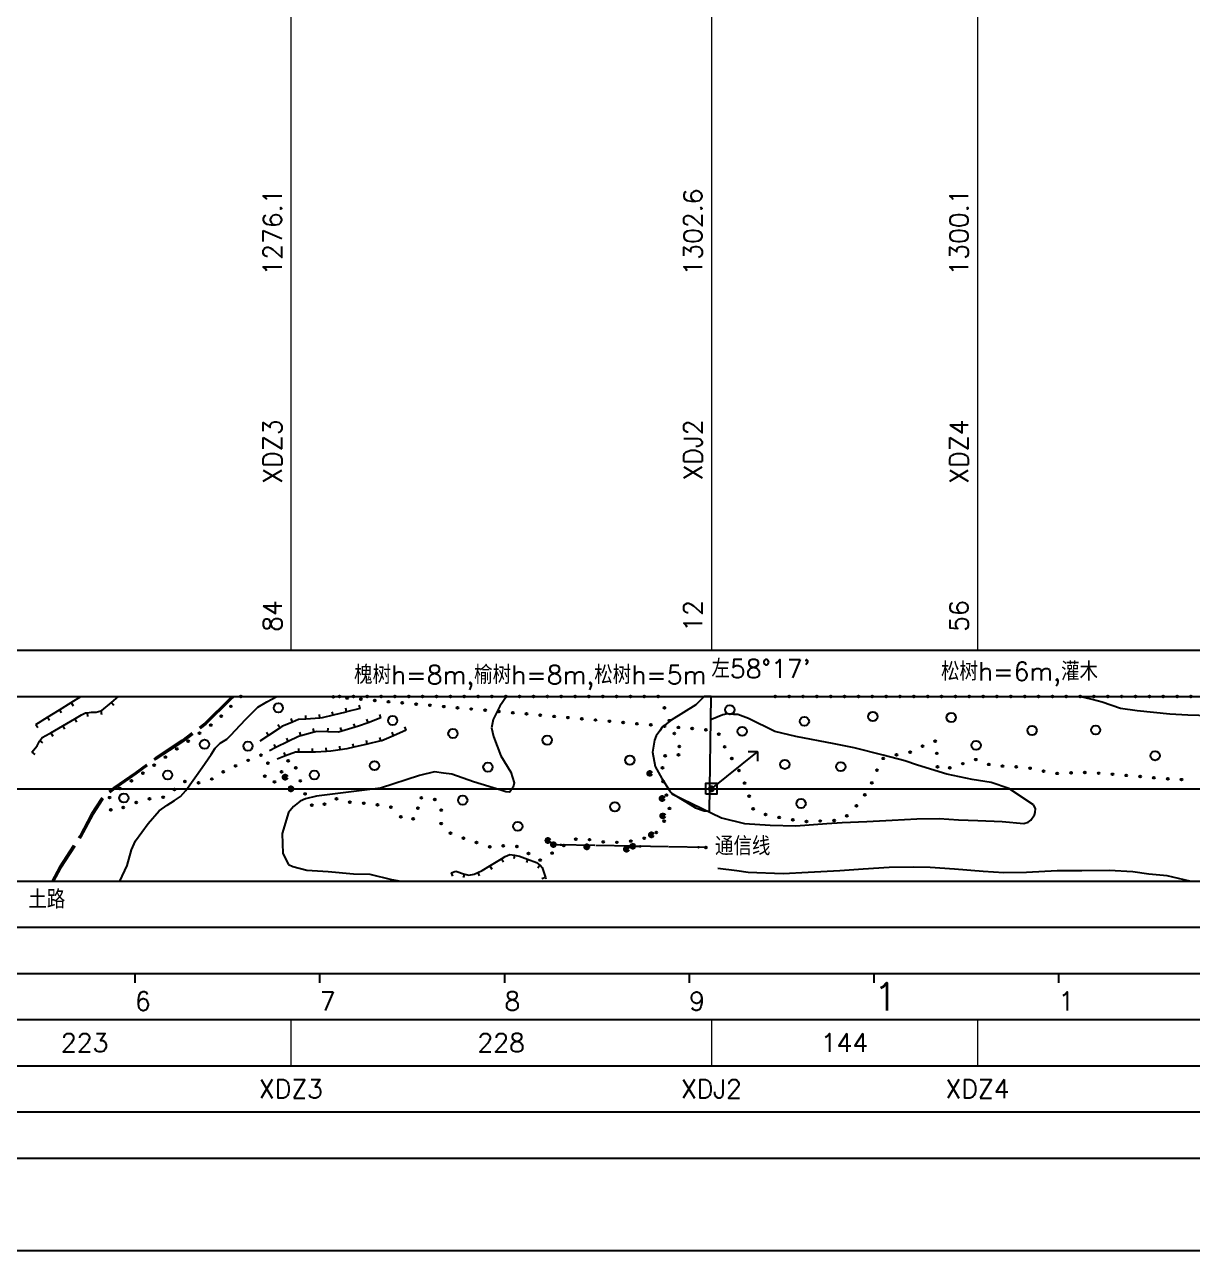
# Model space of a CAD drawing. Extents: x -45 to 720, y -50 to 366.
# Drawn here: x 108 to 234.5, y -50 to 82.8 of the extents above; entities that cross this region are included whole.
import ezdxf
from ezdxf.enums import TextEntityAlignment as Align

# ---------------------------------------------------------------- set-up
doc = ezdxf.new("R2010")
doc.units = 0
doc.linetypes.add('架空电力线', pattern=[8, 4, 0, 4])
for name, color, linetype in [('DGX', 5, 'Continuous'), ('MPLINE', 7, 'Continuous'), ('ROAD', 54, 'Continuous'), ('VEG_PG', 3, 'Continuous'), ('图框', 7, 'Continuous'), ('标尺', 7, 'Continuous'), ('植被', 3, 'Continuous'), ('电力', 1, 'Continuous'), ('转角', 7, 'Continuous')]:
    doc.layers.add(name, color=color, linetype=linetype)
doc.layers.add('gps中层', color=1, linetype='Continuous', lineweight=100, plot=False)
doc.layers.add('gps层', color=6, linetype='Continuous', lineweight=100, plot=False)
doc.layers.add('杆塔层', color=1, linetype='Continuous', lineweight=0)
doc.styles.add('SEPECCN', font='txt1.shx', dxfattribs={"bigfont": 'hztxt1.shx'})
doc.styles.get("Standard").update_dxf_attribs({"font": 'txt1.shx', "bigfont": 'hztxt1.shx'})

# ---------------------------------------------------------------- blocks, each defined once
blk = doc.blocks.new('zzj')
at = {"layer": '转角'}
for points in [[(0, 0, 0), (5, 4, 0), (5, 3, 0)], [(5, 4, 0), (4, 4, 0)], [(-0.6, -0.6, 0), (-0.6, 0.6, 0), (0.6, 0.6, 0), (0.6, -0.6, 0), (-0.6, -0.6, 0)]]:
    blk.add_polyline3d(points, dxfattribs=at)
blk = doc.blocks.new('sym1')
at = {"color": 1}
blk.add_circle((0, 0), 0.5, dxfattribs=at)
blk = doc.blocks.new('sym29')
h = blk.add_hatch(color=1)
h.dxf.hatch_style = 1
h.paths.add_polyline_path([(4.25, 0, 1), (3.75, 0, 1)])
at = {"color": 1, "linetype": 'Continuous'}
blk.add_line((0.4, 0), (4, 0), dxfattribs=at)
blk.add_circle((4, 0), 0.25, dxfattribs=at)

msp = doc.modelspace()

# ---------------------------------------------------------------- linework, layer by layer
at = {"layer": 'DGX'}
for p, q in [((133.29, 8.85), (134.27, 9.42)), ((134.27, 9.42), (135.35, 9.99)), ((135.35, 9.99), (135.36, 10)), ((160.23, 10), (159.51, 8.95)), ((181.64, 10), (180.74, 9.09)), ((182.38, 10), (181.64, 10)), ((182.21, -2.44), (182.38, 10)), ((223.65, 9.67), (222.27, 10)), ((224.73, 9.38), (223.65, 9.67)), ((226.69, 8.71), (224.73, 9.38)), ((132.04, 7.59), (133.29, 8.85)), ((159.51, 8.95), (158.8, 7.51)), ((180.74, 9.09), (178.06, 7.43)), ((183.65, 8), (182.43, 7.51)), ((184.14, 8.11), (183.65, 8)), ((184.81, 8.03), (184.14, 8.11)), ((185.28, 8.04), (184.81, 8.03)), ((186.44, 7.6), (185.28, 8.04)), ((228.5, 8.43), (226.69, 8.71)), ((232.03, 8.09), (228.5, 8.43)), ((234.01, 7.99), (232.03, 8.09)), ((236.36, 7.9), (234.01, 7.99)), ((130.4, 5.81), (131.38, 6.89)), ((131.38, 6.89), (132.04, 7.59)), ((158.8, 7.51), (158.62, 6.61)), ((177.08, 6.66), (176.84, 6.26)), ((178.06, 7.43), (177.08, 6.66)), ((189.27, 6.21), (186.44, 7.6)), ((129.23, 4.93), (129.96, 5.36)), ((129.96, 5.36), (130.4, 5.81)), ((158.62, 6.61), (158.81, 5.67)), ((158.81, 5.67), (159.6, 3.56)), ((176.42, 5.73), (176.26, 5.26)), ((176.84, 6.26), (176.42, 5.73)), ((191.55, 5.68), (189.27, 6.21)), ((195.7, 4.86), (191.55, 5.68)), ((128.24, 3.73), (128.69, 4.4)), ((128.69, 4.4), (129.23, 4.93)), ((176.26, 5.26), (176.03, 3.96)), ((197.87, 4.42), (195.7, 4.86)), ((201, 3.65), (197.87, 4.42)), ((127.27, 2.29), (128.24, 3.73)), ((159.6, 3.56), (160.69, 1.79)), ((176.03, 3.96), (176.33, 2.4)), ((203.37, 3.03), (201, 3.65)), ((204.71, 2.56), (203.37, 3.03)), ((125.53, -0.17), (127.27, 2.29)), ((150.81, 1.45), (146.6, 0.05)), ((152.44, 1.83), (150.81, 1.45)), ((153.41, 1.69), (152.44, 1.83)), ((154.32, 1.6), (153.41, 1.69)), ((156.67, 0.75), (154.32, 1.6)), ((160.69, 1.79), (161.05, 0.66)), ((176.33, 2.4), (177.04, 1.13)), ((207.9, 1.6), (204.71, 2.56)), ((210.66, 0.99), (207.9, 1.6)), ((146.6, 0.05), (139.65, -0.81)), ((159.6, -0.16), (156.67, 0.75)), ((160.95, 0.16), (160.64, -0.3)), ((161.05, 0.66), (160.95, 0.16)), ((177.04, 1.13), (177.89, -0.18)), ((212.69, 0.68), (210.66, 0.99)), ((214.61, 0.02), (212.69, 0.68)), ((217.29, -1.74), (214.61, 0.02)), ((123.49, -1.78), (124.3, -1.28)), ((124.3, -1.28), (124.92, -0.85)), ((124.92, -0.85), (125.53, -0.17)), ((138.45, -1.09), (137.88, -1.34)), ((139.65, -0.81), (138.45, -1.09)), ((160.17, -0.34), (159.6, -0.16)), ((160.51, -0.35), (160.17, -0.34)), ((160.64, -0.3), (160.51, -0.35)), ((177.89, -0.18), (178.21, -0.59)), ((178.09, -0.49), (179.64, -1.43)), ((178.21, -0.59), (183.51, -3.13)), ((121.42, -3.77), (122.62, -2.37)), ((122.62, -2.37), (123.49, -1.78)), ((136.64, -2.58), (135.94, -4.86)), ((137.17, -1.93), (136.64, -2.58)), ((137.88, -1.34), (137.17, -1.93)), ((179.64, -1.43), (180.69, -2.05)), ((180.69, -2.05), (181.62, -2.38)), ((181.62, -2.38), (182.21, -2.44)), ((217.49, -2.14), (217.29, -1.74)), ((217.4, -2.83), (217.47, -2.56)), ((217.47, -2.56), (217.49, -2.14)), ((120.08, -5.62), (121.42, -3.77)), ((183.51, -3.13), (185.99, -3.75)), ((185.99, -3.75), (188.77, -3.95)), ((188.77, -3.95), (191.57, -4.01)), ((191.57, -4.01), (194.91, -3.76)), ((194.91, -3.76), (196.57, -3.64)), ((196.57, -3.64), (199.24, -3.54)), ((199.24, -3.54), (201.99, -3.4)), ((201.99, -3.4), (204.65, -3.26)), ((204.65, -3.26), (207.06, -3.21)), ((207.06, -3.21), (209.17, -3.35)), ((209.17, -3.35), (211.24, -3.42)), ((211.24, -3.42), (213.91, -3.54)), ((213.91, -3.54), (216.25, -3.77)), ((216.25, -3.77), (216.72, -3.63)), ((216.72, -3.63), (216.99, -3.4)), ((216.99, -3.4), (217.4, -2.83)), ((135.94, -4.86), (136.03, -7.01)), ((119.16, -8.31), (119.62, -6.61)), ((119.62, -6.61), (120.08, -5.62)), ((136.03, -7.01), (136.63, -8.19)), ((118.35, -10), (119.16, -8.31)), ((136.63, -8.19), (137.11, -8.41)), ((137.11, -8.41), (138.63, -8.83)), ((138.63, -8.83), (140.92, -8.96)), ((140.92, -8.96), (143.67, -9.21)), ((143.67, -9.21), (145.44, -9.26)), ((145.44, -9.26), (147.79, -9.81)), ((185.17, -8.9), (183.1, -8.64)), ((186.4, -9.07), (185.17, -8.9)), ((190.18, -9.22), (186.4, -9.07)), ((192.89, -9.05), (190.18, -9.22)), ((196.32, -8.88), (192.89, -9.05)), ((198.84, -8.7), (196.32, -8.88)), ((201.65, -8.54), (198.84, -8.7)), ((204.32, -8.49), (201.65, -8.54)), ((206.1, -8.53), (204.32, -8.49)), ((208.74, -8.69), (206.1, -8.53)), ((211.85, -8.96), (208.74, -8.69)), ((214.06, -9.09), (211.85, -8.96)), ((216.51, -9.07), (214.06, -9.09)), ((219.84, -8.87), (216.51, -9.07)), ((222.52, -8.88), (219.84, -8.87)), ((225.49, -8.85), (222.52, -8.88)), ((228.04, -9), (225.49, -8.85)), ((229.77, -9.25), (228.04, -9)), ((231.74, -9.41), (229.77, -9.25)), ((147.79, -9.81), (148.79, -10)), ((234.22, -10), (231.74, -9.41))]:
    msp.add_line(p, q, dxfattribs=at)
at = {"layer": 'gps中层', "color": 1, "linetype": 'Continuous'}
for centre in [(136.89, 0), (182.41, 0), (182.41, 0)]:
    msp.add_circle(centre, 0.1, dxfattribs=at)
at = {"layer": 'gps层', "color": 2, "linetype": 'Continuous'}
for centre in [(136.27, 1.25), (175.73, 1.67)]:
    msp.add_circle(centre, 0.1, dxfattribs=at)
at = {"layer": 'gps层', "color": 3, "linetype": 'Continuous'}
msp.add_circle((177.09, -1.05), 0.1, dxfattribs=at)
at = {"layer": 'gps层', "color": 6, "linetype": 'Continuous'}
for centre in [(177.16, -2.94), (175.91, -4.99), (164.72, -5.61), (165.3, -6.05), (168.91, -6.28), (173.22, -6.53), (173.89, -6.23)]:
    msp.add_circle(centre, 0.1, dxfattribs=at)
at = {"layer": 'MPLINE'}
for p, q in [((111.82, 8.55), (113.1, 9.34)), ((113.1, 9.34), (114.16, 10)), ((113.1, 9.34), (113.31, 9)), ((116.43, 8.48), (117.47, 9.36)), ((117.47, 9.36), (118.22, 10)), ((117.47, 9.36), (117.73, 9.05)), ((110.55, 7.76), (111.82, 8.55)), ((111.82, 8.55), (112.03, 8.21)), ((113.48, 7.58), (114.21, 8)), ((114.21, 8), (114.66, 8.22)), ((114.66, 8.22), (114.82, 8.24)), ((114.82, 8.24), (115.27, 8.3)), ((114.82, 8.24), (114.87, 7.84)), ((115.27, 8.3), (115.81, 8.3)), ((115.81, 8.3), (116.3, 8.44)), ((116.3, 8.44), (116.43, 8.48)), ((116.3, 8.44), (116.4, 8.06)), ((140.01, 7.65), (139.98, 8.05)), ((141.47, 7.97), (141.37, 8.35)), ((142.82, 8.31), (141.47, 7.97)), ((142.92, 8.34), (142.82, 8.31)), ((142.92, 8.34), (142.83, 8.72)), ((144.38, 8.68), (142.92, 8.34)), ((144.38, 8.68), (144.29, 9.07)), ((146.64, 7.69), (146.5, 8.06)), ((109.27, 6.97), (110.55, 7.76)), ((109.27, 6.97), (109.48, 6.63)), ((110.55, 7.76), (110.76, 7.42)), ((110.9, 6.06), (112.19, 6.82)), ((112.19, 6.82), (113.48, 7.58)), ((112.19, 6.82), (112.39, 6.47)), ((113.48, 7.58), (113.69, 7.23)), ((135.71, 6.61), (135.49, 6.94)), ((135.92, 6.75), (135.71, 6.61)), ((137.07, 7.23), (135.92, 6.75)), ((137.07, 7.23), (136.91, 7.6)), ((137.71, 7.5), (137.07, 7.23)), ((138.51, 7.55), (137.71, 7.5)), ((138.51, 7.55), (138.49, 7.95)), ((140.01, 7.65), (138.51, 7.55)), ((140.29, 7.67), (140.01, 7.65)), ((141.47, 7.97), (140.29, 7.67)), ((143.83, 6.66), (142.39, 6.24)), ((143.83, 6.66), (143.71, 7.04)), ((144.22, 6.78), (143.83, 6.66)), ((145.24, 7.16), (144.22, 6.78)), ((145.24, 7.16), (145.1, 7.53)), ((146.64, 7.69), (145.24, 7.16)), ((149.38, 6.34), (149.22, 6.71)), ((109.7, 5.2), (109.96, 5.54)), ((109.96, 5.54), (110.77, 5.99)), ((110.77, 5.99), (110.9, 6.06)), ((110.9, 6.06), (111.1, 5.71)), ((134.46, 5.78), (133.52, 5.16)), ((134.46, 5.78), (134.24, 6.11)), ((135.71, 6.61), (134.46, 5.78)), ((136.6, 5.12), (136.43, 5.48)), ((137.7, 5.66), (136.6, 5.12)), ((137.97, 5.73), (137.7, 5.66)), ((137.97, 5.73), (137.86, 6.12)), ((139.41, 6.13), (137.97, 5.73)), ((139.41, 6.13), (139.3, 6.52)), ((139.68, 6.21), (139.41, 6.13)), ((140.9, 6.17), (139.68, 6.21)), ((140.9, 6.17), (140.91, 6.57)), ((142.03, 6.14), (140.9, 6.17)), ((142.39, 6.24), (142.03, 6.14)), ((142.39, 6.24), (142.27, 6.63)), ((146.62, 5.18), (146.53, 5.57)), ((148, 5.75), (146.73, 5.2)), ((148, 5.75), (147.85, 6.12)), ((149.38, 6.34), (148, 5.75)), ((108.85, 3.98), (109.43, 4.65)), ((109.43, 4.65), (109.66, 5.16)), ((109.66, 5.16), (109.7, 5.2)), ((109.7, 5.2), (110.01, 4.96)), ((135.26, 4.46), (134.57, 4.12)), ((135.26, 4.46), (135.08, 4.81)), ((136.6, 5.12), (135.26, 4.46)), ((137.74, 3.98), (137.74, 4.38)), ((139.24, 3.98), (139.24, 4.38)), ((140.74, 4.05), (139.55, 3.98)), ((140.74, 4.05), (140.72, 4.45)), ((141.2, 4.07), (140.74, 4.05)), ((142.23, 4.21), (141.2, 4.07)), ((142.23, 4.21), (142.17, 4.61)), ((142.95, 4.31), (142.23, 4.21)), ((143.7, 4.49), (142.95, 4.31)), ((143.7, 4.49), (143.61, 4.88)), ((145.16, 4.83), (143.7, 4.49)), ((145.16, 4.83), (145.07, 5.22)), ((146.62, 5.18), (145.16, 4.83)), ((146.73, 5.2), (146.62, 5.18)), ((108.85, 3.98), (109.16, 3.72)), ((136.32, 3.56), (135.4, 3.21)), ((136.32, 3.56), (136.17, 3.93)), ((137.4, 3.98), (136.32, 3.56)), ((137.74, 3.98), (137.4, 3.98)), ((139.24, 3.98), (137.74, 3.98)), ((139.55, 3.98), (139.24, 3.98)), ((158.42, -8.35), (159.7, -7.57)), ((159.7, -7.57), (160.07, -7.34)), ((159.7, -7.57), (159.91, -7.91)), ((160.07, -7.34), (160.6, -7.12)), ((160.6, -7.12), (161.08, -7.2)), ((161.08, -7.2), (161.02, -7.6)), ((161.08, -7.2), (161.62, -7.29)), ((161.62, -7.29), (162.52, -7.62)), ((162.52, -7.62), (162.38, -8)), ((162.52, -7.62), (163.48, -7.98)), ((154.25, -9.09), (154.74, -8.91)), ((154.25, -9.09), (154.39, -9.46)), ((154.74, -8.91), (155.67, -9.23)), ((155.67, -9.23), (155.54, -9.6)), ((155.67, -9.23), (155.73, -9.25)), ((155.73, -9.25), (156.15, -9.34)), ((156.15, -9.34), (156.74, -9.24)), ((156.74, -9.24), (157.11, -9.07)), ((157.11, -9.07), (157.61, -8.85)), ((157.11, -9.07), (157.27, -9.44)), ((157.61, -8.85), (158.42, -8.35)), ((158.42, -8.35), (158.63, -8.69)), ((163.48, -7.98), (163.85, -8.27)), ((163.85, -8.27), (163.61, -8.59)), ((163.85, -8.27), (163.9, -8.31)), ((163.9, -8.31), (164.1, -8.51)), ((164.1, -8.51), (164.44, -9.62)), ((164.44, -9.62), (164.06, -9.74)), ((164.44, -9.62), (164.48, -9.74))]:
    msp.add_line(p, q, dxfattribs=at)
at = {"layer": 'ROAD'}
for p, q in [((130.24, 9.74), (127.56, 7.1)), ((130.29, 9.68), (127.61, 7.05)), ((130.35, 9.62), (127.66, 6.99)), ((130.55, 10), (130.24, 9.74)), ((130.66, 10), (130.29, 9.68)), ((130.71, 9.94), (130.35, 9.62)), ((127.56, 7.1), (126.96, 6.65)), ((127.61, 7.05), (127.01, 6.59)), ((127.66, 6.99), (127.05, 6.53)), ((126.17, 6.05), (125.07, 5.22)), ((126.21, 5.99), (125.11, 5.16)), ((126.26, 5.93), (125.16, 5.1)), ((125.07, 5.22), (122.18, 3.31)), ((125.11, 5.16), (122.23, 3.25)), ((125.16, 5.1), (122.27, 3.19)), ((122.18, 3.31), (122.05, 3.22)), ((122.23, 3.25), (122.09, 3.15)), ((122.27, 3.19), (122.14, 3.09)), ((120.01, 1.73), (117.73, 0.15)), ((120.05, 1.67), (117.78, 0.09)), ((120.09, 1.61), (117.82, 0.03)), ((121.24, 2.63), (120.01, 1.73)), ((121.28, 2.57), (120.05, 1.67)), ((121.33, 2.51), (120.09, 1.61)), ((117.73, 0.15), (117.19, -0.31)), ((117.78, 0.09), (117.24, -0.37)), ((117.82, 0.03), (117.29, -0.42)), ((116.38, -1.07), (115.31, -2.72)), ((116.44, -1.12), (115.37, -2.76)), ((116.5, -1.16), (115.44, -2.8)), ((116.45, -1), (116.38, -1.07)), ((116.51, -1.05), (116.44, -1.12)), ((116.56, -1.1), (116.5, -1.16)), ((115.31, -2.72), (114.02, -5.12)), ((115.37, -2.76), (114.08, -5.15)), ((115.44, -2.8), (114.15, -5.19)), ((114.02, -5.12), (113.9, -5.3)), ((114.08, -5.15), (113.96, -5.34)), ((114.15, -5.19), (114.02, -5.38)), ((113.35, -6.14), (111.82, -8.5)), ((113.41, -6.18), (111.88, -8.54)), ((113.48, -6.22), (111.95, -8.58)), ((111.82, -8.5), (111.03, -9.96)), ((111.88, -8.54), (111.09, -10)), ((111.95, -8.58), (111.18, -10))]:
    msp.add_line(p, q, dxfattribs=at)
at = {"layer": 'VEG_PG'}
for centre, radius in [((131.46, 10), 0.1), ((141.48, 9.96), 0.1), ((142.15, 10), 0.1), ((142.98, 9.83), 0.1), ((143.65, 10), 0.1), ((144.47, 9.7), 0.1), ((145.15, 10), 0.1), ((145.96, 9.57), 0.1), ((146.65, 10), 0.1), ((147.46, 9.43), 0.1), ((148.15, 10), 0.1), ((148.95, 9.3), 0.1), ((149.65, 10), 0.1), ((151.15, 10), 0.1), ((152.65, 10), 0.1), ((154.15, 10), 0.1), ((155.65, 10), 0.1), ((157.15, 10), 0.1), ((158.65, 10), 0.1), ((160.15, 10), 0.1), ((161.65, 10), 0.1), ((163.15, 10), 0.1), ((164.65, 10), 0.1), ((166.15, 10), 0.1), ((167.65, 10), 0.1), ((169.15, 10), 0.1), ((170.65, 9.99), 0.1), ((172.15, 9.99), 0.1), ((173.65, 9.99), 0.1), ((175.15, 9.99), 0.1), ((176.65, 9.99), 0.1), ((189.33, 10), 0.1), ((190.83, 10), 0.1), ((192.33, 10), 0.1), ((193.83, 10), 0.1), ((195.33, 10), 0.1), ((196.83, 10), 0.1), ((198.33, 10), 0.1), ((199.83, 10), 0.1), ((201.33, 10), 0.1), ((202.83, 10), 0.1), ((204.33, 10), 0.1), ((205.83, 10), 0.1), ((207.33, 10), 0.1), ((208.83, 10), 0.1), ((210.33, 10), 0.1), ((211.83, 10), 0.1), ((213.33, 10), 0.1), ((214.83, 10), 0.1), ((216.33, 10), 0.1), ((217.83, 10), 0.1), ((219.33, 10), 0.1), ((220.83, 10), 0.1), ((222.33, 10), 0.1), ((223.83, 10), 0.1), ((225.33, 10), 0.1), ((226.83, 10), 0.1), ((228.33, 10), 0.1), ((229.83, 10), 0.1), ((231.33, 10), 0.1), ((232.83, 10), 0.1), ((234.33, 10), 0.1), ((130.4, 8.93), 0.1), ((135.53, 8.76), 0.5), ((150.45, 9.17), 0.1), ((151.94, 9.04), 0.1), ((153.44, 8.9), 0.1), ((154.93, 8.77), 0.1), ((156.42, 8.64), 0.1), ((157.92, 8.51), 0.1), ((159.41, 8.37), 0.1), ((160.91, 8.24), 0.1), ((162.4, 8.11), 0.1), ((163.89, 7.98), 0.1), ((177.32, 8.77), 0.1), ((184.4, 8.56), 0.5), ((199.89, 7.82), 0.5), ((208.38, 7.72), 0.5), ((128.21, 6.9), 0.1), ((129.35, 7.86), 0.1), ((147.9, 7.39), 0.5), ((165.39, 7.84), 0.1), ((166.88, 7.71), 0.1), ((168.38, 7.58), 0.1), ((169.87, 7.45), 0.1), ((171.37, 7.31), 0.1), ((172.86, 7.18), 0.1), ((174.35, 7.05), 0.1), ((175.85, 6.92), 0.1), ((177.34, 6.78), 0.1), ((177.86, 7.38), 0.1), ((178.84, 6.65), 0.1), ((185.74, 6.22), 0.5), ((192.48, 7.3), 0.5), ((217.13, 6.32), 0.5), ((224.02, 6.37), 0.5), ((126.99, 6.03), 0.1), ((127.54, 4.82), 0.5), ((154.43, 5.98), 0.5), ((164.64, 5.27), 0.5), ((178.4, 5.98), 0.1), ((180.33, 6.52), 0.1), ((181.82, 6.39), 0.1), ((183.21, 5.91), 0.1), ((124.53, 4.31), 0.1), ((125.76, 5.16), 0.1), ((132.24, 4.62), 0.5), ((178.94, 4.58), 0.1), ((183.85, 4.55), 0.1), ((203.94, 3.97), 0.1), ((205.28, 4.62), 0.1), ((206.63, 5.15), 0.1), ((211.07, 4.71), 0.5), ((230.45, 3.58), 0.5), ((122.09, 2.56), 0.1), ((123.3, 3.44), 0.1), ((132.27, 3.08), 0.1), ((133.65, 3.65), 0.1), ((134.4, 2.78), 0.1), ((136.59, 3.02), 0.1), ((145.94, 2.5), 0.5), ((158.22, 2.35), 0.5), ((173.58, 3.1), 0.5), ((177.41, 3.57), 0.1), ((178.85, 3.67), 0.1), ((184.62, 3.27), 0.1), ((190.36, 2.64), 0.5), ((196.42, 2.39), 0.5), ((201.02, 3.29), 0.1), ((202.46, 3.68), 0.1), ((206.81, 3.84), 0.1), ((209.64, 2.72), 0.1), ((211.04, 3.16), 0.1), ((212.45, 2.64), 0.1), ((120.87, 1.69), 0.1), ((123.55, 1.49), 0.5), ((129.57, 1.84), 0.1), ((130.9, 2.47), 0.1), ((134.06, 1.36), 0.1), ((135.88, 1.84), 0.1), ((137.41, 2.27), 0.1), ((139.42, 1.49), 0.5), ((177.12, 2.27), 0.1), ((185.4, 1.98), 0.1), ((200.34, 2.02), 0.1), ((206.89, 2.37), 0.1), ((208.21, 2.27), 0.1), ((213.92, 2.46), 0.1), ((215.42, 2.38), 0.1), ((216.91, 2.22), 0.1), ((218.38, 1.91), 0.1), ((219.85, 1.67), 0.1), ((221.35, 1.72), 0.1), ((222.85, 1.77), 0.1), ((224.34, 1.68), 0.1), ((225.84, 1.57), 0.1), ((227.33, 1.45), 0.1), ((228.83, 1.33), 0.1), ((118.37, 0.03), 0.1), ((119.62, 0.86), 0.1), ((124.27, -0.07), 0.1), ((125.42, 0.79), 0.1), ((126.9, 0.65), 0.1), ((128.33, 1.06), 0.1), ((135.11, 0.74), 0.1), ((137.91, 0.85), 0.1), ((177.2, 0.78), 0.1), ((186.01, 0.62), 0.1), ((199.79, 0.63), 0.1), ((230.32, 1.2), 0.1), ((231.82, 1.08), 0.1), ((233.31, 0.99), 0.1), ((117.26, -0.96), 0.1), ((118.81, -1), 0.5), ((121.58, -1.09), 0.1), ((123.06, -0.92), 0.1), ((138.42, -0.56), 0.1), ((141.83, -1.09), 0.1), ((151.01, -0.98), 0.1), ((152.47, -1.16), 0.1), ((155.49, -1.24), 0.5), ((177.54, -0.68), 0.1), ((186.5, -0.8), 0.1), ((192.12, -1.6), 0.5), ((199.02, -0.65), 0.1), ((117.38, -2.28), 0.1), ((118.74, -2.02), 0.1), ((120.15, -1.49), 0.1), ((139.15, -1.78), 0.1), ((140.53, -1.66), 0.1), ((143.27, -1.45), 0.1), ((144.77, -1.57), 0.1), ((146.26, -1.73), 0.1), ((147.72, -2), 0.1), ((150.64, -2.09), 0.1), ((153.17, -2.3), 0.1), ((171.96, -1.95), 0.5), ((177.87, -2.12), 0.1), ((186.94, -2.18), 0.1), ((198.11, -1.84), 0.1), ((148.79, -3.04), 0.1), ((150.13, -3.26), 0.1), ((153.16, -3.77), 0.1), ((161.45, -4.07), 0.5), ((177.3, -3.51), 0.1), ((188.28, -2.78), 0.1), ((189.75, -3.1), 0.1), ((191.22, -3.37), 0.1), ((192.7, -3.55), 0.1), ((194.2, -3.49), 0.1), ((195.7, -3.43), 0.1), ((197.08, -2.93), 0.1), ((154.16, -4.8), 0.1), ((155.56, -5.34), 0.1), ((175.15, -5.36), 0.1), ((176.45, -4.74), 0.1), ((156.98, -5.81), 0.1), ((158.41, -6.28), 0.1), ((159.88, -6.17), 0.1), ((161.36, -6.26), 0.1), ((166.42, -6.15), 0.1), ((167.74, -5.46), 0.1), ((169.23, -5.51), 0.1), ((170.71, -5.76), 0.1), ((172.19, -5.8), 0.1), ((173.69, -5.66), 0.1), ((162.62, -7.01), 0.1), ((163.87, -7.72), 0.1), ((165.16, -6.96), 0.1)]:
    msp.add_circle(centre, radius, dxfattribs=at)
at = {"layer": '图框', "color": 7, "linetype": 'Continuous'}
for p, q in [((-45, 15), (720, 15)), ((0, 10), (720, 10)), ((0, 0), (720, 0)), ((0, -10), (720, -10)), ((-45, -15), (720, -15)), ((-45, -20), (720, -20)), ((-45, -25), (720, -25)), ((-45, -30), (720, -30)), ((-45, -35), (720, -35)), ((-45, -40), (720, -40)), ((-45, -50), (720, -50))]:
    msp.add_line(p, q, dxfattribs=at)
at = {"layer": '杆塔层', "color": 1}
for p, q in [((182.41, 210.29), (182.41, 15)), ((182.41, 210.29), (182.41, 15)), ((182.41, -25), (182.41, -30)), ((182.41, -25), (182.41, -30))]:
    msp.add_line(p, q, dxfattribs=at)
at = {"layer": '杆塔层', "color": 3}
for p, q in [((211.22, 205.25), (211.22, 15)), ((211.22, 205.25), (211.22, 15)), ((136.89, 157.24), (136.89, 15)), ((136.89, 157.24), (136.89, 15)), ((136.89, -25), (136.89, -30)), ((136.89, -25), (136.89, -30)), ((211.22, -25), (211.22, -30)), ((211.22, -25), (211.22, -30))]:
    msp.add_line(p, q, dxfattribs=at)
at = {"layer": '标尺', "color": 7, "linetype": 'Continuous'}
for p, q in [((120, -20), (120, -21)), ((140, -20), (140, -21)), ((160, -20), (160, -21)), ((180, -20), (180, -21)), ((200, -20), (200, -21)), ((220, -20), (220, -21))]:
    msp.add_line(p, q, dxfattribs=at)
at = {"layer": '电力', "color": 1, "linetype": '架空电力线'}
msp.add_lwpolyline([(181.82, -6.35), (173.89, -6.23), (165.3, -6.05)], dxfattribs=at)

# ---------------------------------------------------------------- block references
at = {"layer": '电力', "xscale": 0.2, "yscale": 0.2, "zscale": 0.2}
for name, p, rotation in [('sym1', (165.3, -6.05, 257.84), 319.4076040539356), ('sym29', (165.3, -6.05, 257.84), 358.8577334929125), ('sym29', (173.89, -6.23, 258.63), 178.8577334929125), ('sym1', (173.89, -6.23, 258.63), 319.4076040539356), ('sym29', (173.89, -6.23, 258.63), 359.0623669362025), ('sym29', (181.82, -6.35, 258.74), 179.0623669362025), ('sym1', (181.82, -6.35, 258.74), 319.4076040539356)]:
    msp.add_blockref(name, p, dxfattribs=dict(at, rotation=rotation))
at = {"layer": '转角', "color": 7, "linetype": 'Continuous'}
msp.add_blockref('zzj', (182.41, 0), dxfattribs=at)
at = {"layer": '转角', "color": 7}
msp.add_blockref('zzj', (182.41, 0), dxfattribs=at)
msp.add_blockref('zzj', (182.41, 0), dxfattribs=at)

# ---------------------------------------------------------------- texts
at = {"layer": 'gps中层', "color": 1, "linetype": 'Continuous'}
for s, p in [('XDZ3', (136.89, 0)), ('XDJ2', (182.41, 0)), ('XDJ2', (182.41, 0)), ('DJ1-XDJ2', (136.89, -0.02)), ('DJ1-XDJ2', (182.41, -0.03)), ('DJ1-XDJ2', (182.41, -0.03))]:
    msp.add_text(s, height=0.02, dxfattribs=at).set_placement(p)
at = {"layer": 'gps层', "color": 2, "linetype": 'Continuous'}
for s, p in [('0.2妲愭爲$X1', (175.73, 1.67)), ('XDZ3$$', (136.27, 1.25))]:
    msp.add_text(s, height=0.02, dxfattribs=at).set_placement(p)
at = {"layer": 'gps层', "color": 1, "linetype": 'Continuous'}
for p in [(175.73, 1.65), (136.27, 1.23), (177.09, -1.08), (177.16, -2.96), (175.91, -5.02), (164.72, -5.63), (165.3, -6.08), (168.91, -6.31), (173.22, -6.56), (173.89, -6.25)]:
    msp.add_text('DJ1-XDJ2', height=0.02, dxfattribs=at).set_placement(p)
at = {"layer": 'gps层', "color": 3, "linetype": 'Continuous'}
msp.add_text('10.2妲愭爲$X2', height=0.02, dxfattribs=at).set_placement((177.09, -1.05))
at = {"layer": 'gps层', "color": 6, "linetype": 'Continuous'}
for s, p in [('10.2妲愭爲$X3', (177.16, -2.94)), ('10.2妲愭爲$X4', (175.91, -4.99)), ('10.2妲愭爲8M$X8', (164.72, -5.61)), ('10.2TXX9', (165.3, -6.05)), ('10.2妲愭爲8M$X7', (168.91, -6.28)), ('10.2妲愭爲$X6', (173.22, -6.53)), ('10.2TXX5', (173.89, -6.23))]:
    msp.add_text(s, height=0.02, dxfattribs=at).set_placement(p)
at = {"layer": 'ROAD', "linetype": 'Continuous'}
msp.add_text('土路', height=2, dxfattribs=at).set_placement((108.46, -12.97))
at = {"layer": '杆塔层', "color": 3, "linetype": 'Continuous'}
for s, p in [('1276.1', (135.89, 65)), ('1300.1', (210.22, 65)), ('XDZ3', (135.89, 40)), ('XDZ4', (210.22, 40))]:
    msp.add_text(s, height=2, rotation=90, dxfattribs=at).set_placement(p, align=Align.RIGHT)
at = {"layer": '杆塔层', "color": 3}
for s, p in [('1276.1', (135.89, 65)), ('1300.1', (210.22, 65)), ('XDZ3', (135.89, 40)), ('XDZ4', (210.22, 40))]:
    msp.add_text(s, height=2, rotation=90, dxfattribs=at).set_placement(p, align=Align.RIGHT)
at = {"layer": '杆塔层', "color": 1, "linetype": 'Continuous'}
for s, p in [('1302.6', (181.41, 65)), ('XDJ2', (181.41, 40))]:
    msp.add_text(s, height=2, rotation=90, dxfattribs=at).set_placement(p, align=Align.RIGHT)
at = {"layer": '杆塔层', "color": 1}
for s, p in [('1302.6', (181.41, 65)), ('XDJ2', (181.41, 40))]:
    msp.add_text(s, height=2, rotation=90, dxfattribs=at).set_placement(p, align=Align.RIGHT)
at = {"layer": '杆塔层', "color": 3, "linetype": 'Continuous'}
for s, p in [('84', (135.89, 17)), ('56', (210.22, 17))]:
    msp.add_text(s, height=2, rotation=90, dxfattribs=at).set_placement(p)
at = {"layer": '杆塔层', "color": 3}
for s, p in [('84', (135.89, 17)), ('56', (210.22, 17))]:
    msp.add_text(s, height=2, rotation=90, dxfattribs=at).set_placement(p)
at = {"layer": '杆塔层', "color": 1, "linetype": 'Continuous'}
msp.add_text('12', height=2, rotation=90, dxfattribs=at).set_placement((181.41, 17))
at = {"layer": '杆塔层', "color": 1}
msp.add_text('12', height=2, rotation=90, dxfattribs=at).set_placement((181.41, 17))
at = {"layer": '杆塔层', "color": 3, "linetype": 'Continuous'}
for s, p in [('223', (114.56, -27.5)), ('228', (159.65, -27.5)), ('144', (196.82, -27.5)), ('XDZ3', (136.89, -32.5)), ('XDZ4', (211.22, -32.5))]:
    msp.add_text(s, height=2, dxfattribs=at).set_placement(p, align=Align.MIDDLE_CENTER)
at = {"layer": '杆塔层', "color": 3}
for s, p in [('223', (114.56, -27.5)), ('228', (159.65, -27.5)), ('144', (196.82, -27.5)), ('XDZ3', (136.89, -32.5)), ('XDZ4', (211.22, -32.5))]:
    msp.add_text(s, height=2, dxfattribs=at).set_placement(p, align=Align.MIDDLE_CENTER)
at = {"layer": '杆塔层', "color": 1, "linetype": 'Continuous'}
msp.add_text('XDJ2', height=2, dxfattribs=at).set_placement((182.41, -32.5), align=Align.MIDDLE_CENTER)
at = {"layer": '杆塔层', "color": 1}
msp.add_text('XDJ2', height=2, dxfattribs=at).set_placement((182.41, -32.5), align=Align.MIDDLE_CENTER)
at = {"layer": '标尺', "color": 7, "linetype": 'Continuous'}
for s, height, p in [('1', 3, (200, -24)), ('6', 2, (120, -24)), ('7', 2, (140, -24)), ('8', 2, (160, -24)), ('9', 2, (180, -24)), ('1', 2, (220, -24))]:
    msp.add_text(s, height=height, dxfattribs=at).set_placement(p)
at = {"layer": '植被', "linetype": 'Continuous', "style": 'SEPECCN'}
for s, p in [('槐树h=8m,榆树h=8m,松树h=5m', (143.73, 11.34)), ('松树h=6m,灌木', (207.27, 11.71))]:
    msp.add_text(s, height=2, dxfattribs=at).set_placement(p)
at = {"layer": '电力', "color": 1}
msp.add_text('通信线', height=2, dxfattribs=at).set_placement((182.8, -7.21))
at = {"layer": '转角', "color": 7, "linetype": 'Continuous'}
msp.add_text("左58%%d17'", height=2, dxfattribs=at).set_placement((182.41, 14), align=Align.TOP_LEFT)
at = {"layer": '转角', "color": 7}
msp.add_text("左58%%d17'", height=2, dxfattribs=at).set_placement((182.41, 14), align=Align.TOP_LEFT)
msp.add_text("左58%%d17'", height=2, dxfattribs=at).set_placement((182.41, 14), align=Align.TOP_LEFT)

doc.saveas('drawing.dxf')
